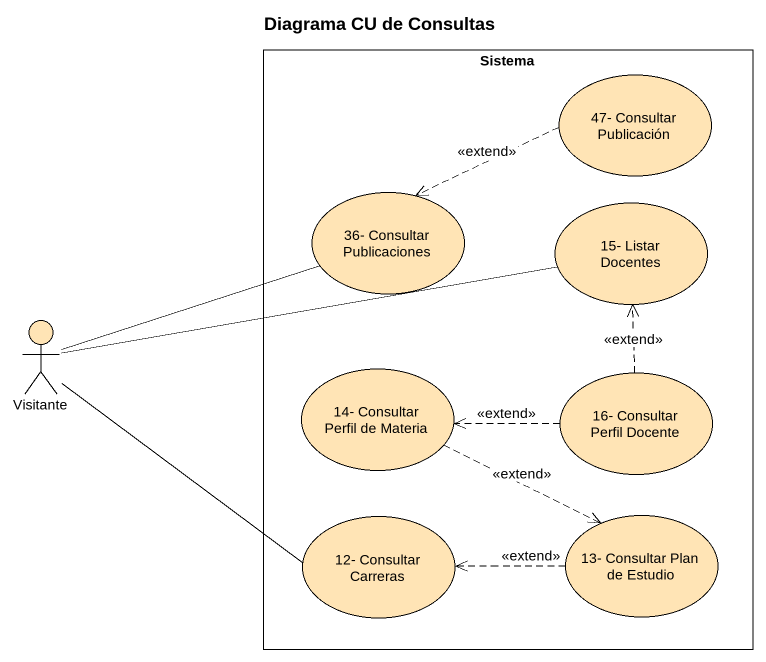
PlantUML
@startuml
title Diagrama CU de Consultas
rectangle Sistema {
  usecase "47- Consultar Publicación" as u47_Consultar_Publicación #FFE4B5
  usecase "36- Consultar Publicaciones" as u36_Consultar_Publicaciones #FFE4B5
  usecase "15- Listar Docentes" as u15_Listar_Docentes #FFE4B5
  usecase "14- Consultar Perfil de Materia" as u14_Consultar_Perfil_de #FFE4B5
  usecase "16- Consultar Perfil Docente" as u16_Consultar_Perfil_Docente #FFE4B5
  usecase "12- Consultar Carreras" as u12_Consultar_Carreras #FFE4B5
  usecase "13- Consultar Plan de Estudio" as u13_Consultar_Plan_de_Estudio #FFE4B5
}
actor Visitante #FFE4B5
u47_Consultar_Publicación .left.> u36_Consultar_Publicaciones : <<extend>>
Visitante -right- u36_Consultar_Publicaciones
Visitante -right- u15_Listar_Docentes
Visitante -right- u12_Consultar_Carreras
u14_Consultar_Perfil_de .right.> u13_Consultar_Plan_de_Estudio : <<extend>>
u16_Consultar_Perfil_Docente .up.> u15_Listar_Docentes : <<extend>>
u16_Consultar_Perfil_Docente .left.> u14_Consultar_Perfil_de : <<extend>>
u13_Consultar_Plan_de_Estudio .left.> u12_Consultar_Carreras : <<extend>>
@enduml
